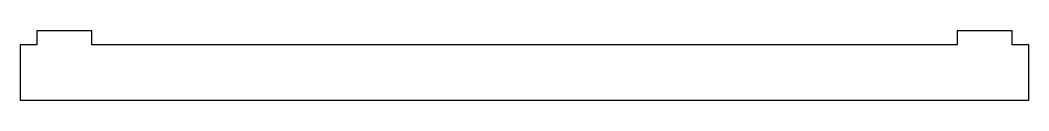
# Model space of a CAD drawing. Header units: millimetres. Extents: x -91 to 91, y -5 to 8.
import ezdxf

# ---------------------------------------------------------------- set-up
doc = ezdxf.new("R2010")
doc.units = ezdxf.units.MM
doc.layers.get('0').update_dxf_attribs({"linetype": 'CONTINUOUS'})

msp = doc.modelspace()

# ---------------------------------------------------------------- linework, layer by layer
msp.add_lwpolyline([(-91, 5), (-91, -5), (91, -5), (91, 5), (88, 5), (88, 7.55), (78.05, 7.55), (78.05, 5), (-78.05, 5), (-78.05, 7.55), (-88, 7.55), (-88, 5)], close=True)

doc.saveas('drawing.dxf')
